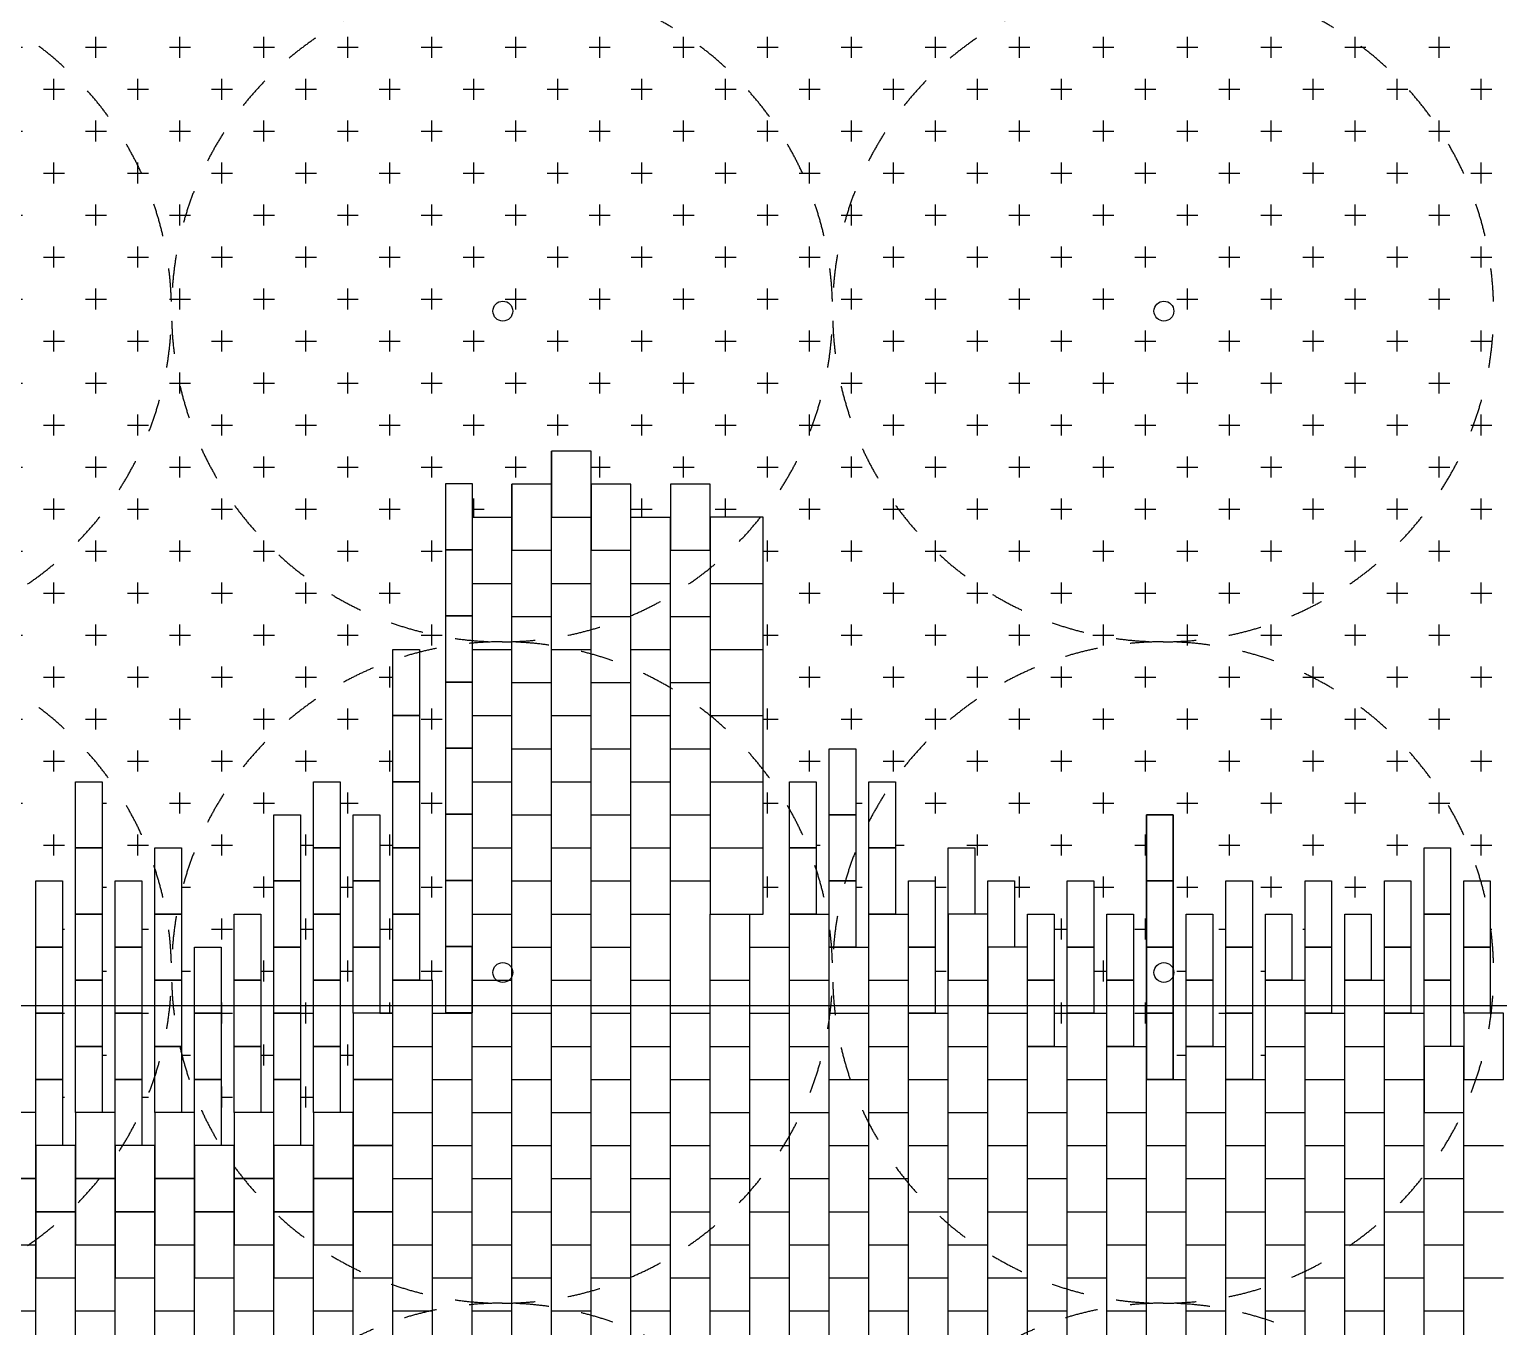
# Model space of a CAD drawing. Header units: millimetres. Extents: x -58335 to 291665, y -66693 to 213307.
# Drawn here: x 189904 to 201016, y 100228 to 110035 of the extents above; entities that cross this region are included whole.
import ezdxf

# ---------------------------------------------------------------- set-up
doc = ezdxf.new("R2010")
doc.units = ezdxf.units.MM
doc.header["$LTSCALE"] = 1000
doc.linetypes.add('X-SITE$0$Dashed', pattern=[10, 5, -5])
for name, color, linetype in [('X-SITE$0$-MY-계획선', 253, 'Continuous'), ('X-SITE$0$-MY-녹지', 254, 'Continuous'), ('X-SITE$0$-MY-포장선', 254, 'Continuous')]:
    doc.layers.add(name, color=color, linetype=linetype)
doc.layers.add('X-SITE$0$1. 지열-천공', color=1, linetype='Continuous', plot=False)
doc.layers.add('X-SITE$0$NOPLOT', color=193, linetype='Continuous', plot=False)
pattern_1 = [(0, (-29382.5, 14650.24), (317.5, 317.5), [158.75, -476.25]), (90, (-29303.13, 14570.87), (-317.5, 317.5), [158.75, -476.25])]

# ---------------------------------------------------------------- blocks, each defined once
blk = doc.blocks.new('X-SITE$0$A$C79eb7408')
blk.add_lwpolyline([(-150, 0), (150, 0), (150, 500), (-150, 500)], close=True)
blk = doc.blocks.new('X-SITE$0$A$Cf6841d34')
blk.add_lwpolyline([(100, 0), (-100, 0), (-100, 500), (100, 500)], close=True)
blk = doc.blocks.new('X-SITE$0$240910_L-1F')
at = {"layer": 'X-SITE$0$-MY-녹지'}
h = blk.add_hatch(dxfattribs=at)
h.set_pattern_fill('CROSS', color=256, scale=50, style=2)
h.set_pattern_definition(pattern_1)
h.paths.add_polyline_path([(159871, 116997), (159971, 116997), (159971, 118747), (160171, 118747), (160171, 117247), (160271, 117247), (160271, 118497), (160471, 118497), (160471, 116497), (160571, 116497), (160571, 118247), (160771, 118247), (160771, 116247), (160871, 116247), (160871, 118997), (161071, 118997), (161071, 116497), (161171, 116497), (161171, 118247), (161371, 118247), (161371, 116247), (161471, 116247), (161471, 118497), (161671, 118497), (161671, 116497), (161771, 116497), (161771, 117747), (161971, 117747), (161971, 116247), (162071, 116247), (162071, 117997), (162271, 117997), (162271, 116497), (162371, 116497), (162371, 118747), (162571, 118747), (162571, 116247), (162671, 116247), (162671, 118997), (162871, 118997), (162871, 116497), (162971, 116497), (162971, 118747), (163171, 118747), (163171, 117247), (163271, 117247), (163271, 119997), (163471, 119997), (163471, 117497), (163571, 117497), (163571, 117247), (163671, 117251), (163671, 121251), (163871, 121251), (163871, 120997), (164171, 120997), (164171, 121247), (164471, 121247), (164471, 121497), (164771, 121497), (164771, 121247), (165071, 121247), (165071, 120997), (165371, 120997), (165371, 121247), (165671, 121247), (165671, 120997), (166071, 120997), (166071, 117997), (165971, 117997), (165971, 117916), (165971, 117747), (166271, 117747), (166271, 118997), (166471, 118997), (166471, 117997), (166571, 117997), (166571, 119247), (166771, 119247), (166771, 117747), (166871, 117747), (166871, 118997), (167071, 118997), (167071, 117997), (167171, 117997), (167171, 118247), (167371, 118247), (167371, 117247), (167471, 117247), (167471, 118497), (167671, 118497), (167671, 117997), (167771, 117997), (167771, 118247), (167971, 118247), (167971, 117747), (168071, 117747), (168071, 117997), (168271, 117997), (168271, 116997), (168371, 116997), (168371, 118247), (168571, 118247), (168571, 117247), (168671, 117247), (168671, 117997), (168871, 117997), (168871, 116997), (168971, 116997), (168971, 118747), (169171, 118747), (169171, 116747), (169271, 116747), (169271, 117997), (169471, 117997), (169471, 116997), (169571, 116997), (169571, 118247), (169771, 118247), (169771, 116747), (169871, 116747), (169871, 117997), (170071, 117997), (170071, 117497), (170171, 117497), (170171, 118247), (170371, 118247), (170371, 117247), (170471, 117247), (170471, 117997), (170671, 117997), (170671, 117497), (170771, 117497), (170771, 118247), (170971, 118247), (170971, 117247), (171071, 117247), (171071, 118497), (171271, 118497), (171271, 116997), (171371, 116997), (171371, 118247), (171571, 118247), (171571, 117247), (171671, 117247), (171671, 118997), (171871, 118997), (171871, 117497), (171971, 117497), (171971, 118747), (172171, 118747), (172171, 117747), (172271, 117747), (172271, 118497), (172471, 118497), (172471, 117997), (172500, 117997), (172500, 125655), (157371, 125655), (157371, 119997), (157571, 119997), (157571, 120247), (157871, 120247), (157871, 120497), (158171, 120497), (158171, 120247), (158471, 120247), (158471, 120497), (158671, 120497), (158671, 117497), (158771, 117497), (158771, 117747), (158971, 117747), (158971, 116747), (159071, 116747), (159071, 117997), (159271, 117997), (159271, 116997), (159371, 116997), (159371, 118247), (159571, 118247), (159571, 116747), (159671, 116747), (159671, 117997), (159871, 117997)])
h = blk.add_hatch(dxfattribs=at)
h.set_pattern_fill('CROSS', color=256, scale=50, style=2)
h.set_pattern_definition(pattern_1)
h.paths.add_polyline_path([(159871, 116997), (159971, 116997), (159971, 118747), (160171, 118747), (160171, 117247), (160271, 117247), (160271, 118497), (160471, 118497), (160471, 116497), (160571, 116497), (160571, 118247), (160771, 118247), (160771, 116247), (160871, 116247), (160871, 118997), (161071, 118997), (161071, 116497), (161171, 116497), (161171, 118247), (161371, 118247), (161371, 116247), (161471, 116247), (161471, 118497), (161671, 118497), (161671, 116497), (161771, 116497), (161771, 117747), (161971, 117747), (161971, 116247), (162071, 116247), (162071, 117997), (162271, 117997), (162271, 116497), (162371, 116497), (162371, 118747), (162571, 118747), (162571, 116247), (162671, 116247), (162671, 118997), (162871, 118997), (162871, 116497), (162971, 116497), (162971, 118747), (163171, 118747), (163171, 117247), (163271, 117247), (163271, 119997), (163471, 119997), (163471, 117497), (163571, 117497), (163571, 117247), (163671, 117251), (163671, 121251), (163871, 121251), (163871, 120997), (164171, 120997), (164171, 121247), (164471, 121247), (164471, 121497), (164771, 121497), (164771, 121247), (165071, 121247), (165071, 120997), (165371, 120997), (165371, 121247), (165671, 121247), (165671, 120997), (166071, 120997), (166071, 117997), (165971, 117997), (165971, 117916), (165971, 117747), (166271, 117747), (166271, 118997), (166471, 118997), (166471, 117997), (166571, 117997), (166571, 119247), (166771, 119247), (166771, 117747), (166871, 117747), (166871, 118997), (167071, 118997), (167071, 117997), (167171, 117997), (167171, 118247), (167371, 118247), (167371, 117247), (167471, 117247), (167471, 118497), (167671, 118497), (167671, 117997), (167771, 117997), (167771, 118247), (167971, 118247), (167971, 117747), (168071, 117747), (168071, 117997), (168271, 117997), (168271, 116997), (168371, 116997), (168371, 118247), (168571, 118247), (168571, 117247), (168671, 117247), (168671, 117997), (168871, 117997), (168871, 116997), (168971, 116997), (168971, 118747), (169171, 118747), (169171, 116747), (169271, 116747), (169271, 117997), (169471, 117997), (169471, 116997), (169571, 116997), (169571, 118247), (169771, 118247), (169771, 116747), (169871, 116747), (169871, 117997), (170071, 117997), (170071, 117497), (170171, 117497), (170171, 118247), (170371, 118247), (170371, 117247), (170471, 117247), (170471, 117997), (170671, 117997), (170671, 117497), (170771, 117497), (170771, 118247), (170971, 118247), (170971, 117247), (171071, 117247), (171071, 118497), (171271, 118497), (171271, 116997), (171371, 116997), (171371, 118247), (171571, 118247), (171571, 117247), (171671, 117247), (171671, 118997), (171871, 118997), (171871, 117497), (171971, 117497), (171971, 118747), (172171, 118747), (172171, 117747), (172271, 117747), (172271, 118497), (172471, 118497), (172471, 117997), (172500, 117997), (172500, 125655), (157371, 125655), (157371, 119997), (157571, 119997), (157571, 120247), (157871, 120247), (157871, 120497), (158171, 120497), (158171, 120247), (158471, 120247), (158471, 120497), (158671, 120497), (158671, 117497), (158771, 117497), (158771, 117747), (158971, 117747), (158971, 116747), (159071, 116747), (159071, 117997), (159271, 117997), (159271, 116997), (159371, 116997), (159371, 118247), (159571, 118247), (159571, 116747), (159671, 116747), (159671, 117997), (159871, 117997)])
at = {"layer": 'X-SITE$0$-MY-계획선'}
for points in [[(163671, 121251), (163871, 121251), (163871, 118751), (163671, 118751)], [(163671, 121251), (163871, 121251), (163871, 118751), (163671, 118751)], [(166071, 120997), (165671, 120997), (165671, 117997), (166071, 117997)], [(166071, 120997), (165671, 120997), (165671, 117997), (166071, 117997)]]:
    blk.add_lwpolyline(points, close=True, dxfattribs=at)
at = {"layer": 'X-SITE$0$-MY-포장선'}
for p, q in [((164471, 108497), (164471, 121497)), ((164471, 108497), (164471, 121497)), ((164771, 108497), (164771, 121497)), ((164771, 108497), (164771, 121497)), ((164171, 109747), (164171, 121247)), ((164171, 109747), (164171, 121247)), ((165071, 108497), (165071, 120997)), ((165071, 108497), (165071, 120997)), ((165371, 108497), (165371, 120997)), ((165371, 108497), (165371, 120997)), ((168971, 109747), (168971, 118747)), ((168971, 109747), (168971, 118747)), ((165671, 112247), (165671, 117997)), ((165671, 112247), (165671, 117997)), ((165971, 111997), (165971, 117997)), ((165971, 111997), (165971, 117997)), ((166271, 112247), (166271, 117997)), ((166271, 112247), (166271, 117997)), ((166571, 111997), (166571, 117997)), ((166571, 111997), (166571, 117997)), ((166871, 112247), (166871, 117997)), ((166871, 112247), (166871, 117997)), ((167171, 111997), (167171, 117997)), ((167171, 111997), (167171, 117997)), ((167471, 112247), (167471, 117997)), ((167471, 112247), (167471, 117997)), ((163871, 110497), (163871, 117751)), ((163871, 110497), (163871, 117751)), ((163271, 110747), (163271, 117497)), ((163271, 110747), (163271, 117497)), ((163571, 110747), (163571, 117497)), ((163571, 110747), (163571, 117497)), ((167771, 111997), (167771, 117497)), ((167771, 111997), (167771, 117497)), ((168071, 112247), (168071, 117497)), ((168071, 112247), (168071, 117497)), ((168371, 110247), (168371, 117497)), ((168371, 110247), (168371, 117497)), ((168671, 110247), (168671, 117497)), ((168671, 110247), (168671, 117497)), ((169271, 109747), (169271, 117497)), ((169271, 109747), (169271, 117497)), ((169571, 109747), (169571, 117497)), ((169571, 109747), (169571, 117497)), ((169871, 110247), (169871, 117497)), ((169871, 110247), (169871, 117497)), ((170171, 110247), (170171, 117497)), ((170171, 110247), (170171, 117497)), ((170471, 109997), (170471, 117497)), ((170471, 109997), (170471, 117497)), ((170771, 109747), (170771, 117497)), ((170771, 109747), (170771, 117497)), ((171071, 109747), (171071, 117247)), ((171071, 109747), (171071, 117247)), ((171371, 110247), (171371, 116997)), ((171371, 110247), (171371, 116997)), ((160571, 110247), (160571, 115497)), ((160571, 110247), (160571, 115497)), ((161171, 110247), (161171, 115497)), ((161171, 110247), (161171, 115497)), ((161771, 110247), (161771, 115497)), ((161771, 110247), (161771, 115497)), ((162371, 110747), (162371, 115497)), ((162371, 110747), (162371, 115497)), ((162971, 110747), (162971, 115497)), ((162971, 110747), (162971, 115497)), ((160871, 110247), (160871, 115247)), ((160871, 110247), (160871, 115247)), ((161471, 110247), (161471, 115247)), ((161471, 110247), (161471, 115247)), ((162071, 110247), (162071, 115247)), ((162071, 110247), (162071, 115247)), ((162671, 110747), (162671, 115247)), ((162671, 110747), (162671, 115247))]:
    blk.add_line(p, q, dxfattribs=at)
for points in [[(163871, 120997), (164171, 120997)], [(163871, 120997), (164171, 120997)], [(164471, 120997), (164771, 120997)], [(164471, 120997), (164771, 120997)], [(165071, 120997), (165371, 120997)], [(165071, 120997), (165371, 120997)], [(165071, 120997), (165371, 120997)], [(165071, 120997), (165371, 120997)], [(164171, 120747), (164471, 120747)], [(164171, 120747), (164471, 120747)], [(164771, 120747), (165071, 120747)], [(164771, 120747), (165071, 120747)], [(165371, 120747), (165671, 120747)], [(165371, 120747), (165671, 120747)], [(163871, 120497), (164171, 120497)], [(163871, 120497), (164171, 120497)], [(164471, 120497), (164771, 120497)], [(164471, 120497), (164771, 120497)], [(165071, 120497), (165371, 120497)], [(165071, 120497), (165371, 120497)], [(165671, 120497), (166071, 120497)], [(165671, 120497), (166071, 120497)], [(164171, 120247), (164471, 120247)], [(164171, 120247), (164471, 120247)], [(164771, 120247), (165071, 120247)], [(164771, 120247), (165071, 120247)], [(165371, 120247), (165671, 120247)], [(165371, 120247), (165671, 120247)], [(163871, 119997), (164171, 119997)], [(163871, 119997), (164171, 119997)], [(164471, 119997), (164771, 119997)], [(164471, 119997), (164771, 119997)], [(165071, 119997), (165371, 119997)], [(165071, 119997), (165371, 119997)], [(165671, 119997), (166071, 119997)], [(165671, 119997), (166071, 119997)], [(164171, 119747), (164471, 119747)], [(164171, 119747), (164471, 119747)], [(164771, 119747), (165071, 119747)], [(164771, 119747), (165071, 119747)], [(165371, 119747), (165671, 119747)], [(165371, 119747), (165671, 119747)], [(163871, 119497), (164171, 119497)], [(163871, 119497), (164171, 119497)], [(164471, 119497), (164771, 119497)], [(164471, 119497), (164771, 119497)], [(165071, 119497), (165371, 119497)], [(165071, 119497), (165371, 119497)], [(165671, 119497), (166071, 119497)], [(165671, 119497), (166071, 119497)], [(164171, 119247), (164471, 119247)], [(164171, 119247), (164471, 119247)], [(164771, 119247), (165071, 119247)], [(164771, 119247), (165071, 119247)], [(165371, 119247), (165671, 119247)], [(165371, 119247), (165671, 119247)], [(163871, 118997), (164171, 118997)], [(163871, 118997), (164171, 118997)], [(164471, 118997), (164771, 118997)], [(164471, 118997), (164771, 118997)], [(165071, 118997), (165371, 118997)], [(165071, 118997), (165371, 118997)], [(165671, 118997), (166071, 118997)], [(165671, 118997), (166071, 118997)], [(164171, 118747), (164471, 118747)], [(164171, 118747), (164471, 118747)], [(164771, 118747), (165071, 118747)], [(164771, 118747), (165071, 118747)], [(165371, 118747), (165671, 118747)], [(165371, 118747), (165671, 118747)], [(163871, 118497), (164171, 118497)], [(163871, 118497), (164171, 118497)], [(164471, 118497), (164771, 118497)], [(164471, 118497), (164771, 118497)], [(165071, 118497), (165371, 118497)], [(165071, 118497), (165371, 118497)], [(165671, 118497), (166071, 118497)], [(165671, 118497), (166071, 118497)], [(164171, 118247), (164471, 118247)], [(164171, 118247), (164471, 118247)], [(164771, 118247), (165071, 118247)], [(164771, 118247), (165071, 118247)], [(165371, 118247), (165671, 118247)], [(165371, 118247), (165671, 118247)], [(163871, 117997), (164171, 117997)], [(163871, 117997), (164171, 117997)], [(164471, 117997), (164771, 117997)], [(164471, 117997), (164771, 117997)], [(165071, 117997), (165371, 117997)], [(165071, 117997), (165371, 117997)], [(165671, 117997), (165971, 117997)], [(165671, 117997), (165971, 117997)], [(166271, 117997), (166571, 117997)], [(166271, 117997), (166571, 117997)], [(166871, 117997), (167171, 117997)], [(166871, 117997), (167171, 117997)], [(164171, 117747), (164471, 117747)], [(164171, 117747), (164471, 117747)], [(164771, 117747), (165071, 117747)], [(164771, 117747), (165071, 117747)], [(165971, 117747), (166271, 117747)], [(165971, 117747), (166271, 117747)], [(166571, 117747), (166871, 117747)], [(166571, 117747), (166871, 117747)], [(163271, 117497), (163571, 117497)], [(163271, 117497), (163571, 117497)], [(163871, 117497), (164171, 117497)], [(163871, 117497), (164171, 117497)], [(164471, 117497), (164771, 117497)], [(164471, 117497), (164771, 117497)], [(165071, 117497), (165371, 117497)], [(165071, 117497), (165371, 117497)], [(165671, 117497), (165971, 117497)], [(165671, 117497), (165971, 117497)], [(166271, 117497), (166571, 117497)], [(166271, 117497), (166571, 117497)], [(166871, 117497), (167171, 117497)], [(166871, 117497), (167171, 117497)], [(167471, 117497), (167771, 117497)], [(167471, 117497), (167771, 117497)], [(169871, 117497), (170171, 117497)], [(169871, 117497), (170171, 117497)], [(170471, 117497), (170771, 117497)], [(170471, 117497), (170771, 117497)], [(163571, 117247), (163871, 117247)], [(163571, 117247), (163871, 117247)], [(164171, 117247), (164471, 117247)], [(164171, 117247), (164471, 117247)], [(164771, 117247), (165071, 117247)], [(164771, 117247), (165071, 117247)], [(165371, 117247), (165671, 117247)], [(165371, 117247), (165671, 117247)], [(165971, 117247), (166271, 117247)], [(165971, 117247), (166271, 117247)], [(166571, 117247), (166871, 117247)], [(166571, 117247), (166871, 117247)], [(167171, 117247), (167471, 117247)], [(167171, 117247), (167471, 117247)], [(167771, 117247), (168071, 117247)], [(167771, 117247), (168071, 117247)], [(168371, 117247), (168671, 117247)], [(168371, 117247), (168671, 117247)], [(170171, 117247), (170471, 117247)], [(170171, 117247), (170471, 117247)], [(170771, 117247), (171071, 117247)], [(170771, 117247), (171071, 117247)], [(163271, 116997), (163571, 116997)], [(163271, 116997), (163571, 116997)], [(163871, 116997), (164171, 116997)], [(163871, 116997), (164171, 116997)], [(164471, 116997), (164771, 116997)], [(164471, 116997), (164771, 116997)], [(165071, 116997), (165371, 116997)], [(165071, 116997), (165371, 116997)], [(165671, 116997), (165971, 116997)], [(165671, 116997), (165971, 116997)], [(166271, 116997), (166571, 116997)], [(166271, 116997), (166571, 116997)], [(166871, 116997), (167171, 116997)], [(166871, 116997), (167171, 116997)], [(167471, 116997), (167771, 116997)], [(167471, 116997), (167771, 116997)], [(168071, 116997), (168371, 116997)], [(168071, 116997), (168371, 116997)], [(168671, 116997), (168971, 116997)], [(168671, 116997), (168971, 116997)], [(169271, 116997), (169571, 116997)], [(169271, 116997), (169571, 116997)], [(169871, 116997), (170171, 116997)], [(169871, 116997), (170171, 116997)], [(170471, 116997), (170771, 116997)], [(170471, 116997), (170771, 116997)], [(163571, 116747), (163871, 116747)], [(163571, 116747), (163871, 116747)], [(164171, 116747), (164471, 116747)], [(164171, 116747), (164471, 116747)], [(164771, 116747), (165071, 116747)], [(164771, 116747), (165071, 116747)], [(165371, 116747), (165671, 116747)], [(165371, 116747), (165671, 116747)], [(165971, 116747), (166271, 116747)], [(165971, 116747), (166271, 116747)], [(166571, 116747), (166871, 116747)], [(166571, 116747), (166871, 116747)], [(167171, 116747), (167471, 116747)], [(167171, 116747), (167471, 116747)], [(167771, 116747), (168071, 116747)], [(167771, 116747), (168071, 116747)], [(168371, 116747), (168671, 116747)], [(168371, 116747), (168671, 116747)], [(168971, 116747), (169271, 116747)], [(168971, 116747), (169271, 116747)], [(169571, 116747), (169871, 116747)], [(169571, 116747), (169871, 116747)], [(170171, 116747), (170471, 116747)], [(170171, 116747), (170471, 116747)], [(170771, 116747), (171071, 116747)], [(170771, 116747), (171071, 116747)], [(171371, 116747), (171671, 116747)], [(171371, 116747), (171671, 116747)], [(163271, 116497), (163571, 116497)], [(163271, 116497), (163571, 116497)], [(163871, 116497), (164171, 116497)], [(163871, 116497), (164171, 116497)], [(164471, 116497), (164771, 116497)], [(164471, 116497), (164771, 116497)], [(165071, 116497), (165371, 116497)], [(165071, 116497), (165371, 116497)], [(165671, 116497), (165971, 116497)], [(165671, 116497), (165971, 116497)], [(166271, 116497), (166571, 116497)], [(166271, 116497), (166571, 116497)], [(166871, 116497), (167171, 116497)], [(166871, 116497), (167171, 116497)], [(167471, 116497), (167771, 116497)], [(167471, 116497), (167771, 116497)], [(168071, 116497), (168371, 116497)], [(168071, 116497), (168371, 116497)], [(168671, 116497), (168971, 116497)], [(168671, 116497), (168971, 116497)], [(169271, 116497), (169571, 116497)], [(169271, 116497), (169571, 116497)], [(169871, 116497), (170171, 116497)], [(169871, 116497), (170171, 116497)], [(170471, 116497), (170771, 116497)], [(170471, 116497), (170771, 116497)], [(171071, 116497), (171371, 116497)], [(171071, 116497), (171371, 116497)], [(163571, 116247), (163871, 116247)], [(163571, 116247), (163871, 116247)], [(164171, 116247), (164471, 116247)], [(164171, 116247), (164471, 116247)], [(164771, 116247), (165071, 116247)], [(164771, 116247), (165071, 116247)], [(165371, 116247), (165671, 116247)], [(165371, 116247), (165671, 116247)], [(165971, 116247), (166271, 116247)], [(165971, 116247), (166271, 116247)], [(166571, 116247), (166871, 116247)], [(166571, 116247), (166871, 116247)], [(167171, 116247), (167471, 116247)], [(167171, 116247), (167471, 116247)], [(167771, 116247), (168071, 116247)], [(167771, 116247), (168071, 116247)], [(168371, 116247), (168671, 116247)], [(168371, 116247), (168671, 116247)], [(168971, 116247), (169271, 116247)], [(168971, 116247), (169271, 116247)], [(169571, 116247), (169871, 116247)], [(169571, 116247), (169871, 116247)], [(170171, 116247), (170471, 116247)], [(170171, 116247), (170471, 116247)], [(170771, 116247), (171071, 116247)], [(170771, 116247), (171071, 116247)], [(171371, 116247), (171671, 116247)], [(171371, 116247), (171671, 116247)], [(163271, 115997), (163571, 115997)], [(163271, 115997), (163571, 115997)], [(163871, 115997), (164171, 115997)], [(163871, 115997), (164171, 115997)], [(164471, 115997), (164771, 115997)], [(164471, 115997), (164771, 115997)], [(165071, 115997), (165371, 115997)], [(165071, 115997), (165371, 115997)], [(165671, 115997), (165971, 115997)], [(165671, 115997), (165971, 115997)], [(166271, 115997), (166571, 115997)], [(166271, 115997), (166571, 115997)], [(166871, 115997), (167171, 115997)], [(166871, 115997), (167171, 115997)], [(167471, 115997), (167771, 115997)], [(167471, 115997), (167771, 115997)], [(168071, 115997), (168371, 115997)], [(168071, 115997), (168371, 115997)], [(168671, 115997), (168971, 115997)], [(168671, 115997), (168971, 115997)], [(169271, 115997), (169571, 115997)], [(169271, 115997), (169571, 115997)], [(169871, 115997), (170171, 115997)], [(169871, 115997), (170171, 115997)], [(170471, 115997), (170771, 115997)], [(170471, 115997), (170771, 115997)], [(171071, 115997), (171371, 115997)], [(171071, 115997), (171371, 115997)], [(163571, 115747), (163871, 115747)], [(163571, 115747), (163871, 115747)], [(164171, 115747), (164471, 115747)], [(164171, 115747), (164471, 115747)], [(164771, 115747), (165071, 115747)], [(164771, 115747), (165071, 115747)], [(165371, 115747), (165671, 115747)], [(165371, 115747), (165671, 115747)], [(165971, 115747), (166271, 115747)], [(165971, 115747), (166271, 115747)], [(166571, 115747), (166871, 115747)], [(166571, 115747), (166871, 115747)], [(167171, 115747), (167471, 115747)], [(167171, 115747), (167471, 115747)], [(167771, 115747), (168071, 115747)], [(167771, 115747), (168071, 115747)], [(168371, 115747), (168671, 115747)], [(168371, 115747), (168671, 115747)], [(168971, 115747), (169271, 115747)], [(168971, 115747), (169271, 115747)], [(169571, 115747), (169871, 115747)], [(169571, 115747), (169871, 115747)], [(170171, 115747), (170471, 115747)], [(170171, 115747), (170471, 115747)], [(170771, 115747), (171071, 115747)], [(170771, 115747), (171071, 115747)], [(171371, 115747), (171671, 115747)], [(171371, 115747), (171671, 115747)], [(163271, 115497), (163571, 115497)], [(163271, 115497), (163571, 115497)], [(163871, 115497), (164171, 115497)], [(163871, 115497), (164171, 115497)], [(164471, 115497), (164771, 115497)], [(164471, 115497), (164771, 115497)], [(165071, 115497), (165371, 115497)], [(165071, 115497), (165371, 115497)], [(165671, 115497), (165971, 115497)], [(165671, 115497), (165971, 115497)], [(166271, 115497), (166571, 115497)], [(166271, 115497), (166571, 115497)], [(166871, 115497), (167171, 115497)], [(166871, 115497), (167171, 115497)], [(167471, 115497), (167771, 115497)], [(167471, 115497), (167771, 115497)], [(168071, 115497), (168371, 115497)], [(168071, 115497), (168371, 115497)], [(168671, 115497), (168971, 115497)], [(168671, 115497), (168971, 115497)], [(169271, 115497), (169571, 115497)], [(169271, 115497), (169571, 115497)], [(169871, 115497), (170171, 115497)], [(169871, 115497), (170171, 115497)], [(170471, 115497), (170771, 115497)], [(170471, 115497), (170771, 115497)], [(171071, 115497), (171371, 115497)], [(171071, 115497), (171371, 115497)], [(163571, 115247), (163871, 115247)], [(163571, 115247), (163871, 115247)], [(164171, 115247), (164471, 115247)], [(164171, 115247), (164471, 115247)], [(164771, 115247), (165071, 115247)], [(164771, 115247), (165071, 115247)], [(165371, 115247), (165671, 115247)], [(165371, 115247), (165671, 115247)], [(165971, 115247), (166271, 115247)], [(165971, 115247), (166271, 115247)], [(166571, 115247), (166871, 115247)], [(166571, 115247), (166871, 115247)], [(167171, 115247), (167471, 115247)], [(167171, 115247), (167471, 115247)], [(167771, 115247), (168071, 115247)], [(167771, 115247), (168071, 115247)], [(168371, 115247), (168671, 115247)], [(168371, 115247), (168671, 115247)], [(168971, 115247), (169271, 115247)], [(168971, 115247), (169271, 115247)], [(169571, 115247), (169871, 115247)], [(169571, 115247), (169871, 115247)], [(170171, 115247), (170471, 115247)], [(170171, 115247), (170471, 115247)], [(170771, 115247), (171071, 115247)], [(170771, 115247), (171071, 115247)], [(171371, 115247), (171671, 115247)], [(171371, 115247), (171671, 115247)], [(160271, 114997), (160571, 114997)], [(160271, 114997), (160571, 114997)], [(160871, 114997), (161171, 114997)], [(160871, 114997), (161171, 114997)], [(161471, 114997), (161771, 114997)], [(161471, 114997), (161771, 114997)], [(162071, 114997), (162371, 114997)], [(162071, 114997), (162371, 114997)], [(162671, 114997), (162971, 114997)], [(162671, 114997), (162971, 114997)], [(163271, 114997), (163571, 114997)], [(163271, 114997), (163571, 114997)], [(163871, 114997), (164171, 114997)], [(163871, 114997), (164171, 114997)], [(164471, 114997), (164771, 114997)], [(164471, 114997), (164771, 114997)], [(165071, 114997), (165371, 114997)], [(165071, 114997), (165371, 114997)], [(165671, 114997), (165971, 114997)], [(165671, 114997), (165971, 114997)], [(166271, 114997), (166571, 114997)], [(166271, 114997), (166571, 114997)], [(166871, 114997), (167171, 114997)], [(166871, 114997), (167171, 114997)], [(167471, 114997), (167771, 114997)], [(167471, 114997), (167771, 114997)], [(168071, 114997), (168371, 114997)], [(168071, 114997), (168371, 114997)], [(168671, 114997), (168971, 114997)], [(168671, 114997), (168971, 114997)], [(169271, 114997), (169571, 114997)], [(169271, 114997), (169571, 114997)], [(169871, 114997), (170171, 114997)], [(169871, 114997), (170171, 114997)], [(170471, 114997), (170771, 114997)], [(170471, 114997), (170771, 114997)], [(171071, 114997), (171371, 114997)], [(171071, 114997), (171371, 114997)]]:
    blk.add_lwpolyline(points, dxfattribs=at)
blk.add_lwpolyline([(168971, 116747), (169171, 116747), (169171, 118747), (168971, 118747)], close=True, dxfattribs=at)
blk.add_lwpolyline([(168971, 116747), (169171, 116747), (169171, 118747), (168971, 118747)], close=True, dxfattribs=at)
at = {"layer": 'X-SITE$0$NOPLOT'}
blk.add_line((152471, 117305), (175500, 117305), dxfattribs=at)
blk.add_line((152471, 117305), (175500, 117305), dxfattribs=at)
at = {"layer": 'X-SITE$0$-MY-포장선'}
for name, p in [('X-SITE$0$A$C79eb7408', (164621, 120997)), ('X-SITE$0$A$C79eb7408', (164621, 120997)), ('X-SITE$0$A$Cf6841d34', (163771, 120751)), ('X-SITE$0$A$Cf6841d34', (163771, 120751)), ('X-SITE$0$A$C79eb7408', (164321, 120747)), ('X-SITE$0$A$C79eb7408', (164321, 120747)), ('X-SITE$0$A$C79eb7408', (164921, 120747)), ('X-SITE$0$A$C79eb7408', (164921, 120747)), ('X-SITE$0$A$C79eb7408', (165521, 120747)), ('X-SITE$0$A$C79eb7408', (165521, 120747)), ('X-SITE$0$A$Cf6841d34', (163771, 120251)), ('X-SITE$0$A$Cf6841d34', (163771, 120251)), ('X-SITE$0$A$Cf6841d34', (163771, 119751)), ('X-SITE$0$A$Cf6841d34', (163771, 119751)), ('X-SITE$0$A$Cf6841d34', (163371, 119497)), ('X-SITE$0$A$Cf6841d34', (163371, 119497)), ('X-SITE$0$A$Cf6841d34', (163771, 119251)), ('X-SITE$0$A$Cf6841d34', (163771, 119251)), ('X-SITE$0$A$Cf6841d34', (163371, 118997)), ('X-SITE$0$A$Cf6841d34', (163371, 118997)), ('X-SITE$0$A$Cf6841d34', (163771, 118751)), ('X-SITE$0$A$Cf6841d34', (163771, 118751)), ('X-SITE$0$A$Cf6841d34', (166671, 118747)), ('X-SITE$0$A$Cf6841d34', (166671, 118747)), ('X-SITE$0$A$Cf6841d34', (160971, 118497)), ('X-SITE$0$A$Cf6841d34', (160971, 118497)), ('X-SITE$0$A$Cf6841d34', (162771, 118497)), ('X-SITE$0$A$Cf6841d34', (162771, 118497)), ('X-SITE$0$A$Cf6841d34', (163371, 118497)), ('X-SITE$0$A$Cf6841d34', (163371, 118497)), ('X-SITE$0$A$Cf6841d34', (166371, 118497)), ('X-SITE$0$A$Cf6841d34', (166371, 118497)), ('X-SITE$0$A$Cf6841d34', (166971, 118497)), ('X-SITE$0$A$Cf6841d34', (166971, 118497)), ('X-SITE$0$A$Cf6841d34', (162471, 118247)), ('X-SITE$0$A$Cf6841d34', (162471, 118247)), ('X-SITE$0$A$Cf6841d34', (163071, 118247)), ('X-SITE$0$A$Cf6841d34', (163071, 118247)), ('X-SITE$0$A$Cf6841d34', (163771, 118251)), ('X-SITE$0$A$Cf6841d34', (163771, 118251)), ('X-SITE$0$A$Cf6841d34', (166671, 118247)), ('X-SITE$0$A$Cf6841d34', (166671, 118247)), ('X-SITE$0$A$Cf6841d34', (169071, 118247)), ('X-SITE$0$A$Cf6841d34', (169071, 118247)), ('X-SITE$0$A$Cf6841d34', (160971, 117997)), ('X-SITE$0$A$Cf6841d34', (160971, 117997)), ('X-SITE$0$A$Cf6841d34', (161571, 117997)), ('X-SITE$0$A$Cf6841d34', (161571, 117997)), ('X-SITE$0$A$Cf6841d34', (162771, 117997)), ('X-SITE$0$A$Cf6841d34', (162771, 117997)), ('X-SITE$0$A$Cf6841d34', (163371, 117997)), ('X-SITE$0$A$Cf6841d34', (163371, 117997)), ('X-SITE$0$A$Cf6841d34', (166371, 117997)), ('X-SITE$0$A$Cf6841d34', (166371, 117997)), ('X-SITE$0$A$Cf6841d34', (166971, 117997)), ('X-SITE$0$A$Cf6841d34', (166971, 117997)), ('X-SITE$0$A$Cf6841d34', (167571, 117997)), ('X-SITE$0$A$Cf6841d34', (167571, 117997)), ('X-SITE$0$A$Cf6841d34', (171171, 117997)), ('X-SITE$0$A$Cf6841d34', (171171, 117997)), ('X-SITE$0$A$Cf6841d34', (160671, 117747)), ('X-SITE$0$A$Cf6841d34', (160671, 117747)), ('X-SITE$0$A$Cf6841d34', (161271, 117747)), ('X-SITE$0$A$Cf6841d34', (161271, 117747)), ('X-SITE$0$A$Cf6841d34', (162471, 117747)), ('X-SITE$0$A$Cf6841d34', (162471, 117747)), ('X-SITE$0$A$Cf6841d34', (163071, 117747)), ('X-SITE$0$A$Cf6841d34', (163071, 117747)), ('X-SITE$0$A$Cf6841d34', (163771, 117751)), ('X-SITE$0$A$Cf6841d34', (163771, 117751)), ('X-SITE$0$A$Cf6841d34', (166671, 117747)), ('X-SITE$0$A$Cf6841d34', (166671, 117747)), ('X-SITE$0$A$Cf6841d34', (167271, 117747)), ('X-SITE$0$A$Cf6841d34', (167271, 117747)), ('X-SITE$0$A$Cf6841d34', (167871, 117747)), ('X-SITE$0$A$Cf6841d34', (167871, 117747)), ('X-SITE$0$A$Cf6841d34', (168471, 117747)), ('X-SITE$0$A$Cf6841d34', (168471, 117747)), ('X-SITE$0$A$Cf6841d34', (169071, 117747)), ('X-SITE$0$A$Cf6841d34', (169071, 117747)), ('X-SITE$0$A$Cf6841d34', (169671, 117747)), ('X-SITE$0$A$Cf6841d34', (169671, 117747)), ('X-SITE$0$A$Cf6841d34', (170271, 117747)), ('X-SITE$0$A$Cf6841d34', (170271, 117747)), ('X-SITE$0$A$Cf6841d34', (170871, 117747)), ('X-SITE$0$A$Cf6841d34', (170871, 117747)), ('X-SITE$0$A$Cf6841d34', (171471, 117747)), ('X-SITE$0$A$Cf6841d34', (171471, 117747)), ('X-SITE$0$A$Cf6841d34', (160971, 117497)), ('X-SITE$0$A$Cf6841d34', (160971, 117497)), ('X-SITE$0$A$Cf6841d34', (161571, 117497)), ('X-SITE$0$A$Cf6841d34', (161571, 117497)), ('X-SITE$0$A$Cf6841d34', (162171, 117497)), ('X-SITE$0$A$Cf6841d34', (162171, 117497)), ('X-SITE$0$A$Cf6841d34', (162771, 117497)), ('X-SITE$0$A$Cf6841d34', (162771, 117497)), ('X-SITE$0$A$Cf6841d34', (163371, 117497)), ('X-SITE$0$A$Cf6841d34', (163371, 117497)), ('X-SITE$0$A$C79eb7408', (167621, 117497)), ('X-SITE$0$A$C79eb7408', (167621, 117497)), ('X-SITE$0$A$Cf6841d34', (168171, 117497)), ('X-SITE$0$A$Cf6841d34', (168171, 117497)), ('X-SITE$0$A$Cf6841d34', (168771, 117497)), ('X-SITE$0$A$Cf6841d34', (168771, 117497)), ('X-SITE$0$A$Cf6841d34', (169371, 117497)), ('X-SITE$0$A$Cf6841d34', (169371, 117497)), ('X-SITE$0$A$Cf6841d34', (169971, 117497)), ('X-SITE$0$A$Cf6841d34', (169971, 117497)), ('X-SITE$0$A$Cf6841d34', (170571, 117497)), ('X-SITE$0$A$Cf6841d34', (170571, 117497)), ('X-SITE$0$A$Cf6841d34', (171171, 117497)), ('X-SITE$0$A$Cf6841d34', (171171, 117497)), ('X-SITE$0$A$Cf6841d34', (160671, 117247)), ('X-SITE$0$A$Cf6841d34', (160671, 117247)), ('X-SITE$0$A$Cf6841d34', (161271, 117247)), ('X-SITE$0$A$Cf6841d34', (161271, 117247)), ('X-SITE$0$A$Cf6841d34', (161871, 117247)), ('X-SITE$0$A$Cf6841d34', (161871, 117247)), ('X-SITE$0$A$Cf6841d34', (162471, 117247)), ('X-SITE$0$A$Cf6841d34', (162471, 117247)), ('X-SITE$0$A$Cf6841d34', (163071, 117247)), ('X-SITE$0$A$Cf6841d34', (163071, 117247)), ('X-SITE$0$A$Cf6841d34', (163771, 117251)), ('X-SITE$0$A$Cf6841d34', (163771, 117251)), ('X-SITE$0$A$Cf6841d34', (167271, 117247)), ('X-SITE$0$A$Cf6841d34', (167271, 117247)), ('X-SITE$0$A$C79eb7408', (167921, 117247)), ('X-SITE$0$A$C79eb7408', (167921, 117247)), ('X-SITE$0$A$Cf6841d34', (168471, 117247)), ('X-SITE$0$A$Cf6841d34', (168471, 117247)), ('X-SITE$0$A$Cf6841d34', (169071, 117247)), ('X-SITE$0$A$Cf6841d34', (169071, 117247)), ('X-SITE$0$A$Cf6841d34', (169671, 117247)), ('X-SITE$0$A$Cf6841d34', (169671, 117247)), ('X-SITE$0$A$Cf6841d34', (170271, 117247)), ('X-SITE$0$A$Cf6841d34', (170271, 117247)), ('X-SITE$0$A$Cf6841d34', (170871, 117247)), ('X-SITE$0$A$Cf6841d34', (170871, 117247)), ('X-SITE$0$A$Cf6841d34', (171471, 117247)), ('X-SITE$0$A$Cf6841d34', (171471, 117247)), ('X-SITE$0$A$Cf6841d34', (160971, 116997)), ('X-SITE$0$A$Cf6841d34', (160971, 116997)), ('X-SITE$0$A$Cf6841d34', (161571, 116997)), ('X-SITE$0$A$Cf6841d34', (161571, 116997)), ('X-SITE$0$A$Cf6841d34', (162171, 116997)), ('X-SITE$0$A$Cf6841d34', (162171, 116997)), ('X-SITE$0$A$Cf6841d34', (162771, 116997)), ('X-SITE$0$A$Cf6841d34', (162771, 116997)), ('X-SITE$0$A$Cf6841d34', (168171, 116997)), ('X-SITE$0$A$Cf6841d34', (168171, 116997)), ('X-SITE$0$A$Cf6841d34', (168771, 116997)), ('X-SITE$0$A$Cf6841d34', (168771, 116997)), ('X-SITE$0$A$Cf6841d34', (169371, 116997)), ('X-SITE$0$A$Cf6841d34', (169371, 116997)), ('X-SITE$0$A$Cf6841d34', (171171, 116997)), ('X-SITE$0$A$Cf6841d34', (171171, 116997)), ('X-SITE$0$A$Cf6841d34', (160671, 116747)), ('X-SITE$0$A$Cf6841d34', (160671, 116747)), ('X-SITE$0$A$Cf6841d34', (161271, 116747)), ('X-SITE$0$A$Cf6841d34', (161271, 116747)), ('X-SITE$0$A$Cf6841d34', (161871, 116747)), ('X-SITE$0$A$Cf6841d34', (161871, 116747)), ('X-SITE$0$A$Cf6841d34', (162471, 116747)), ('X-SITE$0$A$Cf6841d34', (162471, 116747)), ('X-SITE$0$A$C79eb7408', (163121, 116747)), ('X-SITE$0$A$C79eb7408', (163121, 116747)), ('X-SITE$0$A$Cf6841d34', (169071, 116747)), ('X-SITE$0$A$Cf6841d34', (169071, 116747)), ('X-SITE$0$A$Cf6841d34', (169671, 116747)), ('X-SITE$0$A$Cf6841d34', (169671, 116747)), ('X-SITE$0$A$C79eb7408', (171521, 116747)), ('X-SITE$0$A$C79eb7408', (171521, 116747)), ('X-SITE$0$A$Cf6841d34', (160971, 116497)), ('X-SITE$0$A$Cf6841d34', (160971, 116497)), ('X-SITE$0$A$Cf6841d34', (161571, 116497)), ('X-SITE$0$A$Cf6841d34', (161571, 116497)), ('X-SITE$0$A$Cf6841d34', (162171, 116497)), ('X-SITE$0$A$Cf6841d34', (162171, 116497)), ('X-SITE$0$A$Cf6841d34', (162771, 116497)), ('X-SITE$0$A$Cf6841d34', (162771, 116497)), ('X-SITE$0$A$C79eb7408', (171221, 116497)), ('X-SITE$0$A$C79eb7408', (171221, 116497)), ('X-SITE$0$A$Cf6841d34', (160671, 116247)), ('X-SITE$0$A$Cf6841d34', (160671, 116247)), ('X-SITE$0$A$Cf6841d34', (161271, 116247)), ('X-SITE$0$A$Cf6841d34', (161271, 116247)), ('X-SITE$0$A$Cf6841d34', (161871, 116247)), ('X-SITE$0$A$Cf6841d34', (161871, 116247)), ('X-SITE$0$A$Cf6841d34', (162471, 116247)), ('X-SITE$0$A$Cf6841d34', (162471, 116247)), ('X-SITE$0$A$C79eb7408', (163121, 116247)), ('X-SITE$0$A$C79eb7408', (163121, 116247)), ('X-SITE$0$A$C79eb7408', (160421, 115997)), ('X-SITE$0$A$C79eb7408', (160421, 115997)), ('X-SITE$0$A$C79eb7408', (161021, 115997)), ('X-SITE$0$A$C79eb7408', (161021, 115997)), ('X-SITE$0$A$C79eb7408', (161621, 115997)), ('X-SITE$0$A$C79eb7408', (161621, 115997)), ('X-SITE$0$A$C79eb7408', (162221, 115997)), ('X-SITE$0$A$C79eb7408', (162221, 115997)), ('X-SITE$0$A$C79eb7408', (162821, 115997)), ('X-SITE$0$A$C79eb7408', (162821, 115997)), ('X-SITE$0$A$C79eb7408', (160721, 115747)), ('X-SITE$0$A$C79eb7408', (160721, 115747)), ('X-SITE$0$A$C79eb7408', (161321, 115747)), ('X-SITE$0$A$C79eb7408', (161321, 115747)), ('X-SITE$0$A$C79eb7408', (161921, 115747)), ('X-SITE$0$A$C79eb7408', (161921, 115747)), ('X-SITE$0$A$C79eb7408', (162521, 115747)), ('X-SITE$0$A$C79eb7408', (162521, 115747)), ('X-SITE$0$A$C79eb7408', (163121, 115747)), ('X-SITE$0$A$C79eb7408', (163121, 115747)), ('X-SITE$0$A$C79eb7408', (160421, 115497)), ('X-SITE$0$A$C79eb7408', (160421, 115497)), ('X-SITE$0$A$C79eb7408', (161021, 115497)), ('X-SITE$0$A$C79eb7408', (161021, 115497)), ('X-SITE$0$A$C79eb7408', (161621, 115497)), ('X-SITE$0$A$C79eb7408', (161621, 115497)), ('X-SITE$0$A$C79eb7408', (162221, 115497)), ('X-SITE$0$A$C79eb7408', (162221, 115497)), ('X-SITE$0$A$C79eb7408', (162821, 115497)), ('X-SITE$0$A$C79eb7408', (162821, 115497)), ('X-SITE$0$A$C79eb7408', (160721, 115247)), ('X-SITE$0$A$C79eb7408', (160721, 115247)), ('X-SITE$0$A$C79eb7408', (161321, 115247)), ('X-SITE$0$A$C79eb7408', (161321, 115247)), ('X-SITE$0$A$C79eb7408', (161921, 115247)), ('X-SITE$0$A$C79eb7408', (161921, 115247)), ('X-SITE$0$A$C79eb7408', (162521, 115247)), ('X-SITE$0$A$C79eb7408', (162521, 115247)), ('X-SITE$0$A$C79eb7408', (163121, 115247)), ('X-SITE$0$A$C79eb7408', (163121, 115247))]:
    blk.add_blockref(name, p, dxfattribs=at)
blk = doc.blocks.new('X-SITE$0$천공')
at = {"layer": 'X-SITE$0$1. 지열-천공', "linetype": 'X-SITE$0$Dashed', "ltscale": 0.05}
blk.add_lwpolyline([(-2500, 0, -1), (2500, 0, -1), (-2500, 0)], format="xyb", dxfattribs=at)
at = {"layer": 'X-SITE$0$1. 지열-천공', "ltscale": 10}
blk.add_circle((0, -6), 75, dxfattribs=at)
blk = doc.blocks.new('X-SITE$0$지열천공')
at = {"layer": 'X-SITE$0$1. 지열-천공', "rotation": 89.99999999999999}
for p in [(138125, -40700, 0), (143125, -40700, 0), (148125, -40700, 0), (138125, -45700, 0), (143125, -45700, 0), (148125, -45700, 0), (138125, -50700, 0), (143125, -50700, 0), (148125, -50700, 0)]:
    blk.add_blockref('X-SITE$0$천공', p, dxfattribs=at)

msp = doc.modelspace()

# ---------------------------------------------------------------- block references
msp.add_blockref('X-SITE$0$240910_L-1F', (29382.5, -14650.2))
at = {"layer": 'X-SITE$0$1. 지열-천공'}
msp.add_blockref('X-SITE$0$지열천공', (50353.6, 148605), dxfattribs=at)

doc.saveas('drawing.dxf')
